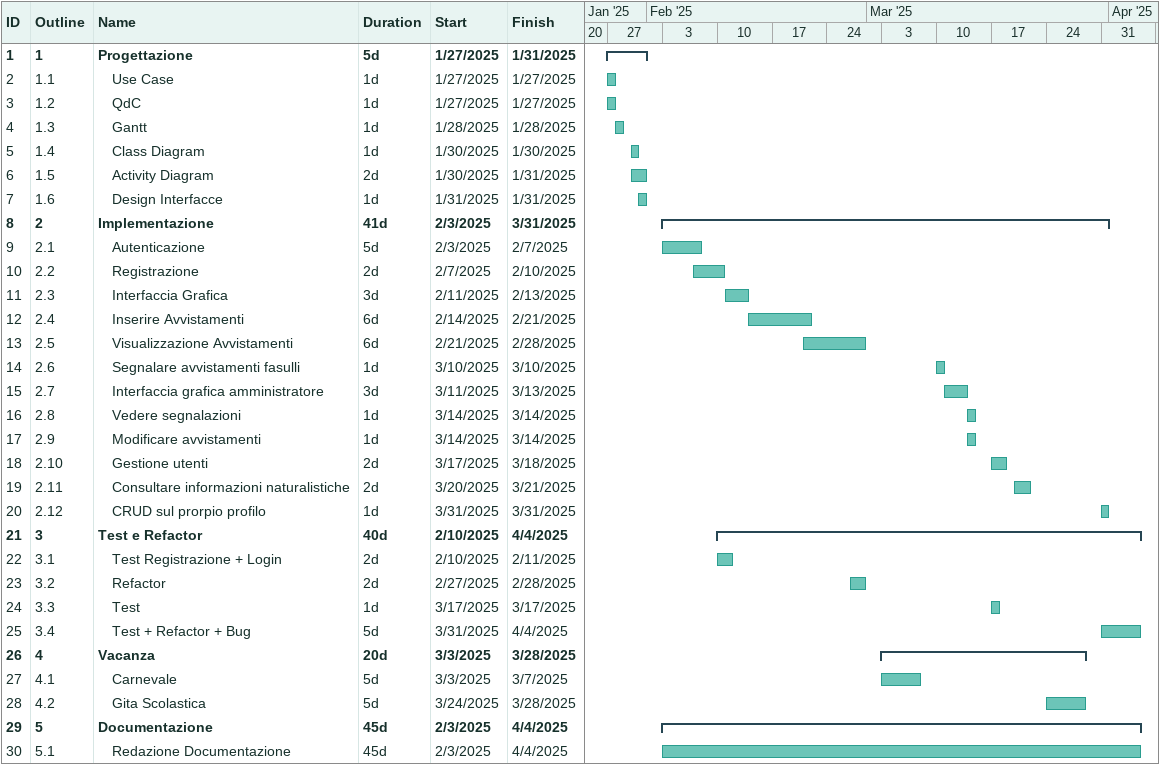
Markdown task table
| ID | WBS | Task | Duration | Start | Finish |
|---|---|---|---|---|---|
| 1 | 1 | **Progettazione** | 5d | 2025-01-27 | 2025-01-31 |
| 2 | 1.1 | Use Case | 1d | 2025-01-27 | 2025-01-27 |
| 3 | 1.2 | QdC | 1d | 2025-01-27 | 2025-01-27 |
| 4 | 1.3 | Gantt | 1d | 2025-01-28 | 2025-01-28 |
| 5 | 1.4 | Class Diagram | 1d | 2025-01-30 | 2025-01-30 |
| 6 | 1.5 | Activity Diagram | 2d | 2025-01-30 | 2025-01-31 |
| 7 | 1.6 | Design Interfacce | 1d | 2025-01-31 | 2025-01-31 |
| 8 | 2 | **Implementazione** | 41d | 2025-02-03 | 2025-03-31 |
| 9 | 2.1 | Autenticazione | 5d | 2025-02-03 | 2025-02-07 |
| 10 | 2.2 | Registrazione | 2d | 2025-02-07 | 2025-02-10 |
| 11 | 2.3 | Interfaccia Grafica | 3d | 2025-02-11 | 2025-02-13 |
| 12 | 2.4 | Inserire Avvistamenti | 6d | 2025-02-14 | 2025-02-21 |
| 13 | 2.5 | Visualizzazione Avvistamenti | 6d | 2025-02-21 | 2025-02-28 |
| 14 | 2.6 | Segnalare avvistamenti fasulli | 1d | 2025-03-10 | 2025-03-10 |
| 15 | 2.7 | Interfaccia grafica amministratore | 3d | 2025-03-11 | 2025-03-13 |
| 16 | 2.8 | Vedere segnalazioni | 1d | 2025-03-14 | 2025-03-14 |
| 17 | 2.9 | Modificare avvistamenti | 1d | 2025-03-14 | 2025-03-14 |
| 18 | 2.10 | Gestione utenti | 2d | 2025-03-17 | 2025-03-18 |
| 19 | 2.11 | Consultare informazioni naturalistiche | 2d | 2025-03-20 | 2025-03-21 |
| 20 | 2.12 | CRUD sul prorpio profilo | 1d | 2025-03-31 | 2025-03-31 |
| 21 | 3 | **Test e Refactor** | 40d | 2025-02-10 | 2025-04-04 |
| 22 | 3.1 | Test Registrazione + Login | 2d | 2025-02-10 | 2025-02-11 |
| 23 | 3.2 | Refactor | 2d | 2025-02-27 | 2025-02-28 |
| 24 | 3.3 | Test | 1d | 2025-03-17 | 2025-03-17 |
| 25 | 3.4 | Test + Refactor + Bug | 5d | 2025-03-31 | 2025-04-04 |
| 26 | 4 | **Vacanza** | 20d | 2025-03-03 | 2025-03-28 |
| 27 | 4.1 | Carnevale | 5d | 2025-03-03 | 2025-03-07 |
| 28 | 4.2 | Gita Scolastica | 5d | 2025-03-24 | 2025-03-28 |
| 29 | 5 | **Documentazione** | 45d | 2025-02-03 | 2025-04-04 |
| 30 | 5.1 | Redazione Documentazione | 45d | 2025-02-03 | 2025-04-04 |
